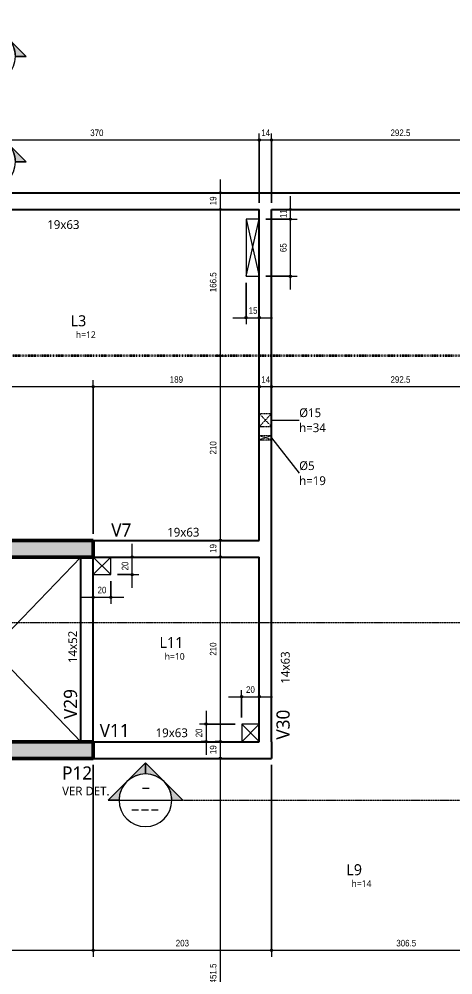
# Model space of a CAD drawing. Header units: centimetres. Extents: x -1968 to 25888, y -1244 to 84208.
# Drawn here: x 427 to 920, y -481 to 607 of the extents above; entities that cross this region are included whole.
import ezdxf

# ---------------------------------------------------------------- set-up
doc = ezdxf.new("R2010")
doc.units = ezdxf.units.CM
for name, pattern in [('Centro de 6 mm', [1.32, 0.6, -0.24, 0.24, -0.24]), ('Dash dot', [1.5875, 0.635, -0.47625, 0, -0.47625]), ('Traço', [0.635, 0.3175, -0.3175])]:
    doc.linetypes.add(name, pattern=pattern)
for name, color, linetype, lineweight in [('A-ANNO-DIMS', 7, 'Continuous', 9), ('A-ANNO-DIMS-50', 7, 'Continuous', 9), ('A-FLOR', 7, 'Continuous', 18), ('A-FLOR-IDEN', 7, 'Continuous', 9), ('A-GENM', 7, 'Continuous', 18), ('A-GENM-HDLN', 7, 'Traço', 18), ('A-GENM-IDEN', 7, 'Continuous', 9), ('G-ANNO-SYMB', 7, 'Continuous', 9), ('S-BEAM', 7, 'Continuous', 18), ('S-BEAM-IDEN', 7, 'Continuous', 9), ('S-COLS', 7, 'Continuous', 18), ('S-COLS-IDEN', 7, 'Continuous', 9), ('S-GRID', 7, 'Continuous', 9)]:
    doc.layers.add(name, color=color, linetype=linetype, lineweight=lineweight)
doc.styles.add('Fira Sans', font='', dxfattribs={"width": 0.9, "height": 7.5})
doc.styles.add('Gadugi', font='gadugi.ttf', dxfattribs={"height": 10})
doc.styles.add('Gadugi_1', font='gadugi.ttf', dxfattribs={"height": 15})
doc.styles.add('Gadugi_2', font='gadugi.ttf', dxfattribs={"height": 7.5})
doc.styles.add('Gadugi_3', font='gadugi.ttf', dxfattribs={"height": 12.5})
doc.styles.add('Gadugi_4', font='gadugi.ttf', dxfattribs={"height": 0.2})
doc.styles.add('RomanD', font='romand__.ttf', dxfattribs={"height": 10})
doc.styles.get('Fira Sans').set_extended_font_data('Fira Sans')
doc.dimstyles.new('PED_R80_1_5mm_ACIMA_As_ESQ__R00', dxfattribs={"dimscale": 30.48, "dimtxt": 10.229846, "dimasz": 0.328084, "dimexe": 0.246063, "dimexo": 0.246063, "dimgap": 0.049213, "dimtad": 1, "dimdec": 1, "dimrnd": 0.5, "dimdsep": 46, "dimtxsty": 'Fira Sans', "dimblk1": 'DOTSMALL', "dimblk2": 'DOTSMALL', "dimsah": 1, "dimcen": 0.09, "dimdle": 0.492126, "dimazin": 0, "dimtfac": 1, "dimtdec": 4, "dimtix": 1, "dimtmove": 0, "dimatfit": 3, "dimfxl": 1, "dimtvp": 1, "dimtolj": 1, "dimtzin": 0, "dimarcsym": 2})
doc.dimstyles.new('PED_R80_1_5mm_ACIMA_As_ESQ__R00_1', dxfattribs={"dimscale": 30.48, "dimtxt": 10.229846, "dimasz": 0.328084, "dimexe": 0.246063, "dimexo": 0.246063, "dimgap": 0.049213, "dimtad": 1, "dimdec": 1, "dimrnd": 0.5, "dimdsep": 46, "dimtxsty": 'Fira Sans', "dimblk1": 'DOTSMALL', "dimblk2": 'DOTSMALL', "dimsah": 1, "dimcen": 0.09, "dimdle": 0.492126, "dimazin": 0, "dimtfac": 1, "dimtdec": 4, "dimtix": 1, "dimtmove": 2, "dimatfit": 3, "dimfxl": 1, "dimtvp": 1, "dimtolj": 1, "dimtzin": 0, "dimarcsym": 2})

# ---------------------------------------------------------------- blocks, each defined once
blk = doc.blocks.new('PED_FURO_CIRCULAR_R04_2020 _INSTÂNCIA_ - FURO CIRC-3758312-PL100 - FORMA DO PAVIMENTO TIPO')
at = {"layer": 'A-GENM-HDLN'}
for p, q in [((7.5, -7), (-7.5, 7)), ((-7.5, -7), (7.5, 7)), ((-7.5, -7), (-7.5, 7)), ((7.5, 7), (7.5, -7))]:
    blk.add_line(p, q, dxfattribs=at)
blk = doc.blocks.new('PED_FURO_CIRCULAR_R04_2020 _INSTÂNCIA_ - FURO CIRC-3747796-PL100 - FORMA DO PAVIMENTO TIPO')
at = {"layer": 'A-GENM-HDLN'}
for p, q in [((2.5, -7), (-2.5, 7)), ((-2.5, -7), (2.5, 7)), ((-2.5, -7), (-2.5, 7)), ((2.5, 7), (2.5, -7))]:
    blk.add_line(p, q, dxfattribs=at)
blk = doc.blocks.new('PED_TAG_PILAR_R03 - PILAR VER DET_-2523782-PL100 - FORMA DO PAVIMENTO TIPO')
at = {"layer": 'S-COLS-IDEN', "insert": (0.115, -0.625), "char_height": 0.2, "width": 1.37089, "attachment_point": 1, "style": 'Gadugi_4'}
blk.add_mtext('VER DET.', dxfattribs=at)
blk = doc.blocks.new('Corte - M_Cabeça do corte - Preenchida-2060824-PL100 - FORMA DO PAVIMENTO TIPO')
at = {"layer": 'G-ANNO-SYMB'}
h = blk.add_hatch(color=256, dxfattribs=at)
edge = h.paths.add_edge_path(flags=0)
edge.add_line((-0.6, 0.849), (-0.6, 0.6))
edge.add_arc((-0.6, 0), 0.6, 90, 135)
edge.add_line((-1.024, 0.424), (-0.6, 0.849))
h = blk.add_hatch(color=256, dxfattribs=at)
edge = h.paths.add_edge_path(flags=0)
edge.add_line((-0.6, 0.849), (-0.176, 0.424))
edge.add_arc((-0.6, 0), 0.6, 45, 90)
edge.add_line((-0.6, 0.6), (-0.6, 0.849))
h = blk.add_hatch(color=256, dxfattribs=at)
edge = h.paths.add_edge_path(flags=0)
edge.add_line((-1.449, 0), (-1.024, 0.424))
edge.add_arc((-0.6, 0), 0.6, 135, 180)
edge.add_line((-1.2, 0), (-1.449, 0))
h = blk.add_hatch(color=256, dxfattribs=at)
edge = h.paths.add_edge_path(flags=0)
edge.add_line((0.249, 0), (0, 0))
edge.add_arc((-0.6, 0), 0.6, 360, 405)
edge.add_line((-0.176, 0.424), (0.249, 0))
for p, q in [((-0.6, 0.849), (-1.449, 0)), ((-0.6, 0.849), (-1.024, 0.424)), ((-0.6, 0.849), (0.249, 0)), ((-0.6, 0.6), (-0.6, 0.849)), ((-0.6, 0.849), (-0.6, 0.6)), ((-0.176, 0.424), (-0.6, 0.849)), ((-1.024, 0.424), (-1.449, 0)), ((0.249, 0), (-0.176, 0.424)), ((-1.449, 0), (-1.2, 0)), ((0, 0), (0.249, 0)), ((-1.2, 0), (-1.449, 0)), ((0, 0), (0.249, 0))]:
    blk.add_line(p, q, dxfattribs=at)
for start, end in [(360, 180), (90, 135), (45, 90), (135, 180), (360, 45), (180, 360)]:
    blk.add_arc((-0.6, 0), 0.6, start, end, dxfattribs=at)
blk = doc.blocks.new('DIMBLOCK45-PL100 - FORMA DO PAVIMENTO TIPO')
at = {"layer": 'A-ANNO-DIMS-50', "true_color": 0x000032}
h = blk.add_hatch(color=178, dxfattribs=at)
edge = h.paths.add_edge_path(flags=0)
edge.add_arc((655.7, 409.3), 1.25, 0, 360)
h = blk.add_hatch(color=178, dxfattribs=at)
edge = h.paths.add_edge_path(flags=0)
edge.add_arc((655.7, 390.3), 1.25, 0, 360)
at = {"layer": 'A-ANNO-DIMS-50', "color": 178, "true_color": 0x000032}
for p, q in [((655.7, 424.3), (655.7, 390.3)), ((649.9, 409.3), (663.2, 409.3)), ((655.7, 409.3), (649.9, 409.3)), ((649.9, 390.3), (663.2, 390.3)), ((655.7, 390.3), (649.9, 390.3))]:
    blk.add_line(p, q, dxfattribs=at)
for centre in [(655.7, 409.3), (655.7, 390.3)]:
    blk.add_circle(centre, 1.25, dxfattribs=at)
at = {"layer": 'A-ANNO-DIMS-50', "color": 0, "insert": (643.8, 395.1), "char_height": 7.5, "width": 11.174, "attachment_point": 1, "rotation": 90, "line_spacing_factor": 1.049215, "style": 'Fira Sans'}
blk.add_mtext('19', dxfattribs=at)
blk = doc.blocks.new('_DotSmall')
at = {"color": 0, "linetype": 'ByBlock', "const_width": 0.5}
blk.add_lwpolyline([(-0.0625, 0, 1), (0.0625, 0, 1)], format="xyb", close=True, dxfattribs=at)
blk = doc.blocks.new('DIMBLOCK46-PL100 - FORMA DO PAVIMENTO TIPO')
at = {"layer": 'A-ANNO-DIMS-50', "true_color": 0x000032}
h = blk.add_hatch(color=178, dxfattribs=at)
edge = h.paths.add_edge_path(flags=0)
edge.add_arc((655.7, 390.3), 1.25, 0, 360)
h = blk.add_hatch(color=178, dxfattribs=at)
edge = h.paths.add_edge_path(flags=0)
edge.add_arc((655.7, 223.8), 1.25, 0, 360)
at = {"layer": 'A-ANNO-DIMS-50', "color": 178, "true_color": 0x000032}
for p, q in [((649.9, 390.3), (663.2, 390.3)), ((655.7, 390.3), (649.9, 390.3)), ((655.7, 390.3), (655.7, 223.8)), ((649.9, 223.8), (663.2, 223.8)), ((655.7, 223.8), (649.9, 223.8))]:
    blk.add_line(p, q, dxfattribs=at)
for centre in [(655.7, 390.3), (655.7, 223.8)]:
    blk.add_circle(centre, 1.25, dxfattribs=at)
at = {"layer": 'A-ANNO-DIMS-50', "color": 0, "insert": (643.8, 296.2), "char_height": 7.5, "width": 25.968, "attachment_point": 1, "rotation": 90, "line_spacing_factor": 1.049215, "style": 'Fira Sans'}
blk.add_mtext('166.5', dxfattribs=at)
blk = doc.blocks.new('DIMBLOCK47-PL100 - FORMA DO PAVIMENTO TIPO')
at = {"layer": 'A-ANNO-DIMS-50', "true_color": 0x000032}
h = blk.add_hatch(color=178, dxfattribs=at)
edge = h.paths.add_edge_path(flags=0)
edge.add_arc((655.7, 223.8), 1.25, 0, 360)
h = blk.add_hatch(color=178, dxfattribs=at)
edge = h.paths.add_edge_path(flags=0)
edge.add_arc((655.7, 13.8), 1.25, 0, 360)
at = {"layer": 'A-ANNO-DIMS-50', "color": 178, "true_color": 0x000032}
for p, q in [((649.9, 223.8), (663.2, 223.8)), ((655.7, 223.8), (649.9, 223.8)), ((655.7, 223.8), (655.7, 13.8)), ((649.9, 13.8), (663.2, 13.8)), ((655.7, 13.8), (649.9, 13.8))]:
    blk.add_line(p, q, dxfattribs=at)
for centre in [(655.7, 223.8), (655.7, 13.8)]:
    blk.add_circle(centre, 1.25, dxfattribs=at)
at = {"layer": 'A-ANNO-DIMS-50', "color": 0, "insert": (643.8, 111.6), "char_height": 7.5, "width": 17.155, "attachment_point": 1, "rotation": 90, "line_spacing_factor": 1.049215, "style": 'Fira Sans'}
blk.add_mtext('210', dxfattribs=at)
blk = doc.blocks.new('DIMBLOCK48-PL100 - FORMA DO PAVIMENTO TIPO')
at = {"layer": 'A-ANNO-DIMS-50', "true_color": 0x000032}
h = blk.add_hatch(color=178, dxfattribs=at)
edge = h.paths.add_edge_path(flags=0)
edge.add_arc((655.7, 13.8), 1.25, 0, 360)
h = blk.add_hatch(color=178, dxfattribs=at)
edge = h.paths.add_edge_path(flags=0)
edge.add_arc((655.7, -5.2), 1.25, 0, 360)
at = {"layer": 'A-ANNO-DIMS-50', "color": 178, "true_color": 0x000032}
for p, q in [((649.9, 13.8), (663.2, 13.8)), ((655.7, 13.8), (649.9, 13.8)), ((655.7, 13.8), (655.7, -5.2)), ((649.9, -5.2), (663.2, -5.2)), ((655.7, -5.2), (649.9, -5.2))]:
    blk.add_line(p, q, dxfattribs=at)
for centre in [(655.7, 13.8), (655.7, -5.2)]:
    blk.add_circle(centre, 1.25, dxfattribs=at)
at = {"layer": 'A-ANNO-DIMS-50', "color": 0, "insert": (643.8, -0.4), "char_height": 7.5, "width": 11.174, "attachment_point": 1, "rotation": 90, "line_spacing_factor": 1.049215, "style": 'Fira Sans'}
blk.add_mtext('19', dxfattribs=at)
blk = doc.blocks.new('DIMBLOCK49-PL100 - FORMA DO PAVIMENTO TIPO')
at = {"layer": 'A-ANNO-DIMS-50', "true_color": 0x000032}
h = blk.add_hatch(color=178, dxfattribs=at)
edge = h.paths.add_edge_path(flags=0)
edge.add_arc((655.7, -5.2), 1.25, 0, 360)
h = blk.add_hatch(color=178, dxfattribs=at)
edge = h.paths.add_edge_path(flags=0)
edge.add_arc((655.7, -215.2), 1.25, 0, 360)
at = {"layer": 'A-ANNO-DIMS-50', "color": 178, "true_color": 0x000032}
for p, q in [((649.9, -5.2), (663.2, -5.2)), ((655.7, -5.2), (649.9, -5.2)), ((655.7, -5.2), (655.7, -215.2)), ((649.9, -215.2), (663.2, -215.2)), ((655.7, -215.2), (649.9, -215.2))]:
    blk.add_line(p, q, dxfattribs=at)
for centre in [(655.7, -5.2), (655.7, -215.2)]:
    blk.add_circle(centre, 1.25, dxfattribs=at)
at = {"layer": 'A-ANNO-DIMS-50', "color": 0, "insert": (643.8, -117.4), "char_height": 7.5, "width": 17.155, "attachment_point": 1, "rotation": 90, "line_spacing_factor": 1.049215, "style": 'Fira Sans'}
blk.add_mtext('210', dxfattribs=at)
blk = doc.blocks.new('DIMBLOCK50-PL100 - FORMA DO PAVIMENTO TIPO')
at = {"layer": 'A-ANNO-DIMS-50', "true_color": 0x000032}
h = blk.add_hatch(color=178, dxfattribs=at)
edge = h.paths.add_edge_path(flags=0)
edge.add_arc((655.7, -215.2), 1.25, 0, 360)
h = blk.add_hatch(color=178, dxfattribs=at)
edge = h.paths.add_edge_path(flags=0)
edge.add_arc((655.7, -234.2), 1.25, 0, 360)
at = {"layer": 'A-ANNO-DIMS-50', "color": 178, "true_color": 0x000032}
for p, q in [((649.9, -215.2), (663.2, -215.2)), ((655.7, -215.2), (649.9, -215.2)), ((655.7, -215.2), (655.7, -234.2)), ((649.9, -234.2), (663.2, -234.2)), ((655.7, -234.2), (649.9, -234.2))]:
    blk.add_line(p, q, dxfattribs=at)
for centre in [(655.7, -215.2), (655.7, -234.2)]:
    blk.add_circle(centre, 1.25, dxfattribs=at)
at = {"layer": 'A-ANNO-DIMS-50', "color": 0, "insert": (643.8, -229.4), "char_height": 7.5, "width": 11.174, "attachment_point": 1, "rotation": 90, "line_spacing_factor": 1.049215, "style": 'Fira Sans'}
blk.add_mtext('19', dxfattribs=at)
blk = doc.blocks.new('DIMBLOCK51-PL100 - FORMA DO PAVIMENTO TIPO')
at = {"layer": 'A-ANNO-DIMS-50', "true_color": 0x000032}
h = blk.add_hatch(color=178, dxfattribs=at)
edge = h.paths.add_edge_path(flags=0)
edge.add_arc((655.7, -234.2), 1.25, 0, 360)
h = blk.add_hatch(color=178, dxfattribs=at)
edge = h.paths.add_edge_path(flags=0)
edge.add_arc((655.7, -685.7), 1.25, 0, 360)
at = {"layer": 'A-ANNO-DIMS-50', "color": 178, "true_color": 0x000032}
for p, q in [((649.9, -234.2), (663.2, -234.2)), ((655.7, -234.2), (649.9, -234.2)), ((655.7, -234.2), (655.7, -685.7)), ((649.9, -685.7), (663.2, -685.7)), ((655.7, -685.7), (649.9, -685.7))]:
    blk.add_line(p, q, dxfattribs=at)
for centre in [(655.7, -234.2), (655.7, -685.7)]:
    blk.add_circle(centre, 1.25, dxfattribs=at)
at = {"layer": 'A-ANNO-DIMS-50', "color": 0, "insert": (643.8, -490.3), "char_height": 7.5, "width": 25.653, "attachment_point": 1, "rotation": 90, "line_spacing_factor": 1.049215, "style": 'Fira Sans'}
blk.add_mtext('451.5', dxfattribs=at)
blk = doc.blocks.new('DIMBLOCK85-PL100 - FORMA DO PAVIMENTO TIPO')
at = {"layer": 'A-ANNO-DIMS-50', "true_color": 0x000032}
h = blk.add_hatch(color=178, dxfattribs=at)
edge = h.paths.add_edge_path(flags=0)
edge.add_arc((330, 469.4), 1.25, 0, 360)
h = blk.add_hatch(color=178, dxfattribs=at)
edge = h.paths.add_edge_path(flags=0)
edge.add_arc((700, 469.4), 1.25, 0, 360)
at = {"layer": 'A-ANNO-DIMS-50', "color": 178, "true_color": 0x000032}
for p, q in [((315, 469.4), (700, 469.4)), ((330, 463.7), (330, 476.9)), ((330, 469.4), (330, 463.7)), ((700, 397.8), (700, 476.9)), ((700, 469.4), (700, 397.8))]:
    blk.add_line(p, q, dxfattribs=at)
for centre in [(330, 469.4), (700, 469.4)]:
    blk.add_circle(centre, 1.25, dxfattribs=at)
at = {"layer": 'A-ANNO-DIMS-50', "color": 0, "insert": (507.7, 481.3), "char_height": 7.5, "width": 17.469, "attachment_point": 1, "line_spacing_factor": 1.049215, "style": 'Fira Sans'}
blk.add_mtext('370', dxfattribs=at)
blk = doc.blocks.new('DIMBLOCK86-PL100 - FORMA DO PAVIMENTO TIPO')
at = {"layer": 'A-ANNO-DIMS-50', "true_color": 0x000032}
h = blk.add_hatch(color=178, dxfattribs=at)
edge = h.paths.add_edge_path(flags=0)
edge.add_arc((700, 469.4), 1.25, 0, 360)
h = blk.add_hatch(color=178, dxfattribs=at)
edge = h.paths.add_edge_path(flags=0)
edge.add_arc((714, 469.4), 1.25, 0, 360)
at = {"layer": 'A-ANNO-DIMS-50', "color": 178, "true_color": 0x000032}
for p, q in [((700, 397.8), (700, 476.9)), ((700, 469.4), (714, 469.4)), ((700, 469.4), (700, 397.8)), ((714, 397.8), (714, 476.9)), ((714, 469.4), (714, 397.8))]:
    blk.add_line(p, q, dxfattribs=at)
for centre in [(700, 469.4), (714, 469.4)]:
    blk.add_circle(centre, 1.25, dxfattribs=at)
at = {"layer": 'A-ANNO-DIMS-50', "color": 0, "insert": (702.3, 481.3), "char_height": 7.5, "width": 11.174, "attachment_point": 1, "line_spacing_factor": 1.049215, "style": 'Fira Sans'}
blk.add_mtext('14', dxfattribs=at)
blk = doc.blocks.new('DIMBLOCK87-PL100 - FORMA DO PAVIMENTO TIPO')
at = {"layer": 'A-ANNO-DIMS-50', "true_color": 0x000032}
h = blk.add_hatch(color=178, dxfattribs=at)
edge = h.paths.add_edge_path(flags=0)
edge.add_arc((714, 469.4), 1.25, 0, 360)
h = blk.add_hatch(color=178, dxfattribs=at)
edge = h.paths.add_edge_path(flags=0)
edge.add_arc((1006.5, 469.4), 1.25, 0, 360)
at = {"layer": 'A-ANNO-DIMS-50', "color": 178, "true_color": 0x000032}
for p, q in [((714, 397.8), (714, 476.9)), ((714, 469.4), (1006.5, 469.4)), ((714, 469.4), (714, 397.8)), ((1006.5, 463.7), (1006.5, 476.9)), ((1006.5, 469.4), (1006.5, 463.7))]:
    blk.add_line(p, q, dxfattribs=at)
for centre in [(714, 469.4), (1006.5, 469.4)]:
    blk.add_circle(centre, 1.25, dxfattribs=at)
at = {"layer": 'A-ANNO-DIMS-50', "color": 0, "insert": (849.4, 481.3), "char_height": 7.5, "width": 26.125, "attachment_point": 1, "line_spacing_factor": 1.049215, "style": 'Fira Sans'}
blk.add_mtext('292.5', dxfattribs=at)
blk = doc.blocks.new('DIMBLOCK109-PL100 - FORMA DO PAVIMENTO TIPO')
at = {"layer": 'A-ANNO-DIMS-50', "true_color": 0x000032}
h = blk.add_hatch(color=178, dxfattribs=at)
edge = h.paths.add_edge_path(flags=0)
edge.add_arc((295, 188.7), 1.25, 0, 360)
h = blk.add_hatch(color=178, dxfattribs=at)
edge = h.paths.add_edge_path(flags=0)
edge.add_arc((511, 188.7), 1.25, 0, 360)
at = {"layer": 'A-ANNO-DIMS-50', "color": 178, "true_color": 0x000032}
for p, q in [((295, 183), (295, 196.2)), ((511, 21.3), (511, 196.2)), ((295, 188.7), (511, 188.7)), ((295, 188.7), (295, 183)), ((511, 188.7), (511, 21.3))]:
    blk.add_line(p, q, dxfattribs=at)
for centre in [(295, 188.7), (511, 188.7)]:
    blk.add_circle(centre, 1.25, dxfattribs=at)
at = {"layer": 'A-ANNO-DIMS-50', "color": 0, "insert": (396, 200.6), "char_height": 7.5, "width": 16.84, "attachment_point": 1, "line_spacing_factor": 1.049215, "style": 'Fira Sans'}
blk.add_mtext('216', dxfattribs=at)
blk = doc.blocks.new('DIMBLOCK110-PL100 - FORMA DO PAVIMENTO TIPO')
at = {"layer": 'A-ANNO-DIMS-50', "true_color": 0x000032}
h = blk.add_hatch(color=178, dxfattribs=at)
edge = h.paths.add_edge_path(flags=0)
edge.add_arc((511, 188.7), 1.25, 0, 360)
h = blk.add_hatch(color=178, dxfattribs=at)
edge = h.paths.add_edge_path(flags=0)
edge.add_arc((700, 188.7), 1.25, 0, 360)
at = {"layer": 'A-ANNO-DIMS-50', "color": 178, "true_color": 0x000032}
for p, q in [((511, 21.3), (511, 196.2)), ((700, 183), (700, 196.2)), ((511, 188.7), (700, 188.7)), ((511, 188.7), (511, 21.3)), ((700, 188.7), (700, 183))]:
    blk.add_line(p, q, dxfattribs=at)
for centre in [(511, 188.7), (700, 188.7)]:
    blk.add_circle(centre, 1.25, dxfattribs=at)
at = {"layer": 'A-ANNO-DIMS-50', "color": 0, "insert": (598.2, 200.6), "char_height": 7.5, "width": 17.469, "attachment_point": 1, "line_spacing_factor": 1.049215, "style": 'Fira Sans'}
blk.add_mtext('189', dxfattribs=at)
blk = doc.blocks.new('DIMBLOCK111-PL100 - FORMA DO PAVIMENTO TIPO')
at = {"layer": 'A-ANNO-DIMS-50', "true_color": 0x000032}
h = blk.add_hatch(color=178, dxfattribs=at)
edge = h.paths.add_edge_path(flags=0)
edge.add_arc((700, 188.7), 1.25, 0, 360)
h = blk.add_hatch(color=178, dxfattribs=at)
edge = h.paths.add_edge_path(flags=0)
edge.add_arc((714, 188.7), 1.25, 0, 360)
at = {"layer": 'A-ANNO-DIMS-50', "color": 178, "true_color": 0x000032}
for p, q in [((700, 183), (700, 196.2)), ((714, 183), (714, 196.2)), ((700, 188.7), (714, 188.7)), ((700, 188.7), (700, 183)), ((714, 188.7), (714, 183))]:
    blk.add_line(p, q, dxfattribs=at)
for centre in [(700, 188.7), (714, 188.7)]:
    blk.add_circle(centre, 1.25, dxfattribs=at)
at = {"layer": 'A-ANNO-DIMS-50', "color": 0, "insert": (702.3, 200.6), "char_height": 7.5, "width": 11.174, "attachment_point": 1, "line_spacing_factor": 1.049215, "style": 'Fira Sans'}
blk.add_mtext('14', dxfattribs=at)
blk = doc.blocks.new('DIMBLOCK112-PL100 - FORMA DO PAVIMENTO TIPO')
at = {"layer": 'A-ANNO-DIMS-50', "true_color": 0x000032}
h = blk.add_hatch(color=178, dxfattribs=at)
edge = h.paths.add_edge_path(flags=0)
edge.add_arc((714, 188.7), 1.25, 0, 360)
h = blk.add_hatch(color=178, dxfattribs=at)
edge = h.paths.add_edge_path(flags=0)
edge.add_arc((1006.5, 188.7), 1.25, 0, 360)
at = {"layer": 'A-ANNO-DIMS-50', "color": 178, "true_color": 0x000032}
for p, q in [((714, 183), (714, 196.2)), ((1006.5, 183), (1006.5, 196.2)), ((714, 188.7), (1006.5, 188.7)), ((714, 188.7), (714, 183)), ((1006.5, 188.7), (1006.5, 183))]:
    blk.add_line(p, q, dxfattribs=at)
for centre in [(714, 188.7), (1006.5, 188.7)]:
    blk.add_circle(centre, 1.25, dxfattribs=at)
at = {"layer": 'A-ANNO-DIMS-50', "color": 0, "insert": (849.4, 200.6), "char_height": 7.5, "width": 26.125, "attachment_point": 1, "line_spacing_factor": 1.049215, "style": 'Fira Sans'}
blk.add_mtext('292.5', dxfattribs=at)
blk = doc.blocks.new('DIMBLOCK132-PL100 - FORMA DO PAVIMENTO TIPO')
at = {"layer": 'A-ANNO-DIMS-50', "true_color": 0x000032}
h = blk.add_hatch(color=178, dxfattribs=at)
edge = h.paths.add_edge_path(flags=0)
edge.add_arc((276, -452.6), 1.25, 0, 360)
h = blk.add_hatch(color=178, dxfattribs=at)
edge = h.paths.add_edge_path(flags=0)
edge.add_arc((511, -452.6), 1.25, 0, 360)
at = {"layer": 'A-ANNO-DIMS-50', "color": 178, "true_color": 0x000032}
for p, q in [((276, -241.7), (276, -460.1)), ((276, -452.6), (276, -241.7)), ((511, -241.7), (511, -460.1)), ((511, -452.6), (511, -241.7)), ((276, -452.6), (511, -452.6))]:
    blk.add_line(p, q, dxfattribs=at)
for centre in [(276, -452.6), (511, -452.6)]:
    blk.add_circle(centre, 1.25, dxfattribs=at)
at = {"layer": 'A-ANNO-DIMS-50', "color": 0, "insert": (386.3, -440.7), "char_height": 7.5, "width": 17.312, "attachment_point": 1, "line_spacing_factor": 1.049215, "style": 'Fira Sans'}
blk.add_mtext('235', dxfattribs=at)
blk = doc.blocks.new('DIMBLOCK133-PL100 - FORMA DO PAVIMENTO TIPO')
at = {"layer": 'A-ANNO-DIMS-50', "true_color": 0x000032}
h = blk.add_hatch(color=178, dxfattribs=at)
edge = h.paths.add_edge_path(flags=0)
edge.add_arc((511, -452.6), 1.25, 0, 360)
h = blk.add_hatch(color=178, dxfattribs=at)
edge = h.paths.add_edge_path(flags=0)
edge.add_arc((714, -452.6), 1.25, 0, 360)
at = {"layer": 'A-ANNO-DIMS-50', "color": 178, "true_color": 0x000032}
for p, q in [((511, -241.7), (511, -460.1)), ((511, -452.6), (511, -241.7)), ((714, -241.7), (714, -460.1)), ((714, -452.6), (714, -241.7)), ((511, -452.6), (714, -452.6))]:
    blk.add_line(p, q, dxfattribs=at)
for centre in [(511, -452.6), (714, -452.6)]:
    blk.add_circle(centre, 1.25, dxfattribs=at)
at = {"layer": 'A-ANNO-DIMS-50', "color": 0, "insert": (605, -440.7), "char_height": 7.5, "width": 17.942, "attachment_point": 1, "line_spacing_factor": 1.049215, "style": 'Fira Sans'}
blk.add_mtext('203', dxfattribs=at)
blk = doc.blocks.new('DIMBLOCK134-PL100 - FORMA DO PAVIMENTO TIPO')
at = {"layer": 'A-ANNO-DIMS-50', "true_color": 0x000032}
h = blk.add_hatch(color=178, dxfattribs=at)
edge = h.paths.add_edge_path(flags=0)
edge.add_arc((714, -452.6), 1.25, 0, 360)
h = blk.add_hatch(color=178, dxfattribs=at)
edge = h.paths.add_edge_path(flags=0)
edge.add_arc((1020.5, -452.6), 1.25, 0, 360)
at = {"layer": 'A-ANNO-DIMS-50', "color": 178, "true_color": 0x000032}
for p, q in [((714, -241.7), (714, -460.1)), ((714, -452.6), (714, -241.7)), ((1020.5, -458.3), (1020.5, -445.1)), ((714, -452.6), (1020.5, -452.6)), ((1020.5, -452.6), (1020.5, -458.3))]:
    blk.add_line(p, q, dxfattribs=at)
for centre in [(714, -452.6), (1020.5, -452.6)]:
    blk.add_circle(centre, 1.25, dxfattribs=at)
at = {"layer": 'A-ANNO-DIMS-50', "color": 0, "insert": (856, -440.7), "char_height": 7.5, "width": 27.07, "attachment_point": 1, "line_spacing_factor": 1.049215, "style": 'Fira Sans'}
blk.add_mtext('306.5', dxfattribs=at)
blk = doc.blocks.new('DIMBLOCK233-PL100 - FORMA DO PAVIMENTO TIPO')
at = {"layer": 'A-ANNO-DIMS-50', "true_color": 0x000032}
h = blk.add_hatch(color=178, dxfattribs=at)
edge = h.paths.add_edge_path(flags=0)
edge.add_arc((680, -164.1), 1.25, 0, 360)
h = blk.add_hatch(color=178, dxfattribs=at)
edge = h.paths.add_edge_path(flags=0)
edge.add_arc((700, -164.1), 1.25, 0, 360)
at = {"layer": 'A-ANNO-DIMS-50', "color": 178, "true_color": 0x000032}
for p, q in [((680, -187.7), (680, -156.6)), ((700, -169.8), (700, -156.6)), ((665, -164.1), (715, -164.1)), ((680, -164.1), (680, -187.7)), ((700, -164.1), (700, -169.8))]:
    blk.add_line(p, q, dxfattribs=at)
for centre in [(680, -164.1), (700, -164.1)]:
    blk.add_circle(centre, 1.25, dxfattribs=at)
at = {"layer": 'A-ANNO-DIMS-50', "color": 0, "insert": (685, -152.2), "char_height": 7.5, "width": 12.118, "attachment_point": 1, "line_spacing_factor": 1.049215, "style": 'Fira Sans'}
blk.add_mtext('20', dxfattribs=at)
blk = doc.blocks.new('DIMBLOCK234-PL100 - FORMA DO PAVIMENTO TIPO')
at = {"layer": 'A-ANNO-DIMS-50', "true_color": 0x000032}
h = blk.add_hatch(color=178, dxfattribs=at)
edge = h.paths.add_edge_path(flags=0)
edge.add_arc((639.5, -195.2), 1.25, 0, 360)
h = blk.add_hatch(color=178, dxfattribs=at)
edge = h.paths.add_edge_path(flags=0)
edge.add_arc((639.5, -215.2), 1.25, 0, 360)
at = {"layer": 'A-ANNO-DIMS-50', "color": 178, "true_color": 0x000032}
for p, q in [((639.5, -180.2), (639.5, -230.2)), ((672.5, -195.2), (632, -195.2)), ((639.5, -195.2), (672.5, -195.2)), ((633.8, -215.2), (647, -215.2)), ((639.5, -215.2), (633.8, -215.2))]:
    blk.add_line(p, q, dxfattribs=at)
for centre in [(639.5, -195.2), (639.5, -215.2)]:
    blk.add_circle(centre, 1.25, dxfattribs=at)
at = {"layer": 'A-ANNO-DIMS-50', "color": 0, "insert": (627.6, -210.3), "char_height": 7.5, "width": 12.118, "attachment_point": 1, "rotation": 90, "line_spacing_factor": 1.049215, "style": 'Fira Sans'}
blk.add_mtext('20', dxfattribs=at)
blk = doc.blocks.new('DIMBLOCK235-PL100 - FORMA DO PAVIMENTO TIPO')
at = {"layer": 'A-ANNO-DIMS-50', "true_color": 0x000032}
h = blk.add_hatch(color=178, dxfattribs=at)
edge = h.paths.add_edge_path(flags=0)
edge.add_arc((555.4, -5.2), 1.25, 0, 360)
h = blk.add_hatch(color=178, dxfattribs=at)
edge = h.paths.add_edge_path(flags=0)
edge.add_arc((555.4, -25.2), 1.25, 0, 360)
at = {"layer": 'A-ANNO-DIMS-50', "color": 178, "true_color": 0x000032}
for p, q in [((555.4, -40.2), (555.4, 9.8)), ((561.2, -5.2), (547.9, -5.2)), ((555.4, -5.2), (561.2, -5.2)), ((538.6, -25.2), (562.9, -25.2)), ((555.4, -25.2), (538.6, -25.2))]:
    blk.add_line(p, q, dxfattribs=at)
for centre in [(555.4, -5.2), (555.4, -25.2)]:
    blk.add_circle(centre, 1.25, dxfattribs=at)
at = {"layer": 'A-ANNO-DIMS-50', "color": 0, "insert": (543.5, -20.3), "char_height": 7.5, "width": 12.118, "attachment_point": 1, "rotation": 90, "line_spacing_factor": 1.049215, "style": 'Fira Sans'}
blk.add_mtext('20', dxfattribs=at)
blk = doc.blocks.new('DIMBLOCK236-PL100 - FORMA DO PAVIMENTO TIPO')
at = {"layer": 'A-ANNO-DIMS-50', "true_color": 0x000032}
h = blk.add_hatch(color=178, dxfattribs=at)
edge = h.paths.add_edge_path(flags=0)
edge.add_arc((511, -50.9), 1.25, 0, 360)
h = blk.add_hatch(color=178, dxfattribs=at)
edge = h.paths.add_edge_path(flags=0)
edge.add_arc((531.1, -50.9), 1.25, 0, 360)
at = {"layer": 'A-ANNO-DIMS-50', "color": 178, "true_color": 0x000032}
for p, q in [((511, -56.6), (511, -43.4)), ((531.1, -32.7), (531.1, -58.4)), ((531.1, -50.9), (531.1, -32.7)), ((496, -50.9), (546.1, -50.9)), ((511, -50.9), (511, -56.6))]:
    blk.add_line(p, q, dxfattribs=at)
for centre in [(511, -50.9), (531.1, -50.9)]:
    blk.add_circle(centre, 1.25, dxfattribs=at)
at = {"layer": 'A-ANNO-DIMS-50', "color": 0, "insert": (516, -39), "char_height": 7.5, "width": 12.118, "attachment_point": 1, "line_spacing_factor": 1.049215, "style": 'Fira Sans'}
blk.add_mtext('20', dxfattribs=at)
blk = doc.blocks.new('DIMBLOCK237-PL100 - FORMA DO PAVIMENTO TIPO')
at = {"layer": 'A-ANNO-DIMS-50', "true_color": 0x000032}
h = blk.add_hatch(color=178, dxfattribs=at)
edge = h.paths.add_edge_path(flags=0)
edge.add_arc((735.5, 379.3), 1.25, 0, 360)
h = blk.add_hatch(color=178, dxfattribs=at)
edge = h.paths.add_edge_path(flags=0)
edge.add_arc((735.5, 314.3), 1.25, 0, 360)
at = {"layer": 'A-ANNO-DIMS-50', "color": 178, "true_color": 0x000032}
for p, q in [((707.4, 379.3), (743, 379.3)), ((735.5, 379.3), (707.4, 379.3)), ((735.5, 299.3), (735.5, 379.3)), ((707.4, 314.3), (743, 314.3)), ((735.5, 314.3), (707.4, 314.3))]:
    blk.add_line(p, q, dxfattribs=at)
for centre in [(735.5, 379.3), (735.5, 314.3)]:
    blk.add_circle(centre, 1.25, dxfattribs=at)
at = {"layer": 'A-ANNO-DIMS-50', "color": 0, "insert": (723.6, 341.8), "char_height": 7.5, "width": 11.961, "attachment_point": 1, "rotation": 90, "line_spacing_factor": 1.049215, "style": 'Fira Sans'}
blk.add_mtext('65', dxfattribs=at)
blk = doc.blocks.new('DIMBLOCK238-PL100 - FORMA DO PAVIMENTO TIPO')
at = {"layer": 'A-ANNO-DIMS-50', "true_color": 0x000032}
h = blk.add_hatch(color=178, dxfattribs=at)
edge = h.paths.add_edge_path(flags=0)
edge.add_arc((735.5, 390.3), 1.25, 0, 360)
h = blk.add_hatch(color=178, dxfattribs=at)
edge = h.paths.add_edge_path(flags=0)
edge.add_arc((735.5, 379.3), 1.25, 0, 360)
at = {"layer": 'A-ANNO-DIMS-50', "color": 178, "true_color": 0x000032}
for p, q in [((735.5, 379.3), (735.5, 405.3)), ((741.2, 390.3), (728, 390.3)), ((735.5, 390.3), (741.2, 390.3)), ((707.4, 379.3), (743, 379.3)), ((735.5, 379.3), (707.4, 379.3))]:
    blk.add_line(p, q, dxfattribs=at)
for centre in [(735.5, 390.3), (735.5, 379.3)]:
    blk.add_circle(centre, 1.25, dxfattribs=at)
at = {"layer": 'A-ANNO-DIMS-50', "color": 0, "insert": (723.6, 380.6), "char_height": 7.5, "width": 10.072, "attachment_point": 1, "rotation": 90, "line_spacing_factor": 1.049215, "style": 'Fira Sans'}
blk.add_mtext('11', dxfattribs=at)
blk = doc.blocks.new('DIMBLOCK239-PL100 - FORMA DO PAVIMENTO TIPO')
at = {"layer": 'A-ANNO-DIMS-50', "true_color": 0x000032}
h = blk.add_hatch(color=178, dxfattribs=at)
edge = h.paths.add_edge_path(flags=0)
edge.add_arc((685, 267.2), 1.25, 0, 360)
h = blk.add_hatch(color=178, dxfattribs=at)
edge = h.paths.add_edge_path(flags=0)
edge.add_arc((700, 267.2), 1.25, 0, 360)
at = {"layer": 'A-ANNO-DIMS-50', "color": 178, "true_color": 0x000032}
for p, q in [((685, 306.8), (685, 259.7)), ((685, 267.2), (685, 306.8)), ((700, 261.5), (700, 274.7)), ((670, 267.2), (715, 267.2)), ((700, 267.2), (700, 261.5))]:
    blk.add_line(p, q, dxfattribs=at)
for centre in [(685, 267.2), (700, 267.2)]:
    blk.add_circle(centre, 1.25, dxfattribs=at)
at = {"layer": 'A-ANNO-DIMS-50', "color": 0, "insert": (688, 279.1), "char_height": 7.5, "width": 10.859, "attachment_point": 1, "line_spacing_factor": 1.049215, "style": 'Fira Sans'}
blk.add_mtext('15', dxfattribs=at)

msp = doc.modelspace()

# ---------------------------------------------------------------- hatches: boundary and pattern name
at = {"layer": 'S-COLS', "true_color": 0x808080}
msp.add_hatch(color=8, dxfattribs=at).paths.add_polyline_path([(511, -234.25), (511, -215.25), (295, -215.25), (295, -5.25), (511, -5.25), (511, 13.75), (276, 13.75), (276, -234.25), (322.01, -234.25)], flags=0)

# ---------------------------------------------------------------- linework, layer by layer
at = {"lineweight": 18}
for p, q in [((685.01, 314.27), (699.88, 379.23)), ((685.01, 379.23), (699.88, 314.27)), ((497, -5.25), (295, -215.25)), ((295, -5.25), (497, -215.25)), ((511.05, -25.2), (531, -5.25)), ((511.1, -5.25), (531.05, -25.2)), ((680.04, -195.18), (700, -215.21)), ((680.04, -215.25), (700, -195.22))]:
    msp.add_line(p, q, dxfattribs=at)
at = {"linetype": 'Traço', "lineweight": 18}
for p, q in [((511.05, -5.2), (511.1, -5.25)), ((531, -5.25), (531.05, -5.2)), ((700, -195.22), (700.04, -195.18)), ((700, -215.21), (700.04, -215.25))]:
    msp.add_line(p, q, dxfattribs=at)
at = {"layer": 'A-FLOR'}
for p, q in [((699.89, 379.25), (685, 379.25)), ((685, 379.25), (685, 314.25)), ((699.89, 314.25), (699.89, 379.25)), ((685, 314.25), (699.89, 314.25)), ((511.05, -5.25), (511.05, -25.2)), ((531.05, -25.2), (531.05, -5.25)), ((511.05, -25.2), (531.05, -25.2)), ((700, -195.18), (680.04, -195.18)), ((680.04, -195.18), (680.04, -215.25))]:
    msp.add_line(p, q, dxfattribs=at)
at = {"layer": 'A-GENM-IDEN'}
for p, q in [((714, 150.67), (745.42, 150.67)), ((714, 130.49), (745.42, 90.4))]:
    msp.add_line(p, q, dxfattribs=at)
at = {"layer": 'G-ANNO-SYMB', "linetype": 'Centro de 6 mm'}
for p, q in [((-1744.04, -79.8), (1729.21, -79.8)), ((600.53, -281.93), (1017.08, -281.93))]:
    msp.add_line(p, q, dxfattribs=at)
at = {"layer": 'G-ANNO-SYMB'}
msp.add_line((540.53, -281.93), (600.53, -281.93), dxfattribs=at)
at = {"layer": 'S-BEAM', "lineweight": 25}
for p, q in [((330, 409.25), (1120.5, 409.25)), ((330, 390.25), (700, 390.25)), ((700, 13.75), (700, 390.25)), ((714, 390.25), (1120.5, 390.25)), ((714, -215.25), (714, 390.25)), ((511, 13.75), (700, 13.75)), ((497, -215.25), (497, -5.25)), ((511, -5.25), (700, -5.25)), ((511, -215.25), (511, -5.25)), ((700, -215.25), (700, -5.25)), ((511, -215.25), (700, -215.25)), ((714, -215.25), (714, -234.25)), ((511, -234.25), (714, -234.25))]:
    msp.add_line(p, q, dxfattribs=at)
at = {"layer": 'S-COLS', "lineweight": 50}
for p, q in [((295, 13.75), (511, 13.75)), ((511, 13.75), (511, -5.25)), ((511, -5.25), (295, -5.25)), ((295, -215.25), (511, -215.25)), ((511, -215.25), (511, -234.25)), ((511, -234.25), (276, -234.25))]:
    msp.add_line(p, q, dxfattribs=at)
at = {"layer": 'S-GRID', "color": 114, "linetype": 'Dash dot', "lineweight": 35, "true_color": 0x00b050}
msp.add_line((1777.37, 223.75), (-1902.74, 223.75), dxfattribs=at)

# ---------------------------------------------------------------- block references
at = {"layer": 'A-GENM', "linetype": 'Traço'}
for name, p, rotation in [('PED_FURO_CIRCULAR_R04_2020 _INSTÂNCIA_ - FURO CIRC-3758312-PL100 - FORMA DO PAVIMENTO TIPO', (707, 150.67), 89.9999999999999), ('PED_FURO_CIRCULAR_R04_2020 _INSTÂNCIA_ - FURO CIRC-3747796-PL100 - FORMA DO PAVIMENTO TIPO', (707, 130.49), 89.99999999999997)]:
    msp.add_blockref(name, p, dxfattribs=dict(at, rotation=rotation))
at = {"layer": 'G-ANNO-SYMB', "extrusion": (0, 0, -1), "xscale": 49.99999999999998, "yscale": 49.99999999999998, "zscale": 49.99999999999998}
for p in [(-362.27, 564.47), (-362.27, 444.47)]:
    msp.add_blockref('Corte - M_Cabeça do corte - Preenchida-2060824-PL100 - FORMA DO PAVIMENTO TIPO', p, dxfattribs=at)
at = {"layer": 'G-ANNO-SYMB', "xscale": 49.99999999999998, "yscale": 49.99999999999998, "zscale": 49.99999999999998}
msp.add_blockref('Corte - M_Cabeça do corte - Preenchida-2060824-PL100 - FORMA DO PAVIMENTO TIPO', (600.53, -281.93), dxfattribs=at)
at = {"layer": 'S-COLS-IDEN', "xscale": 49.99999999999998, "yscale": 49.99999999999998, "zscale": 49.99999999999998}
msp.add_blockref('PED_TAG_PILAR_R03 - PILAR VER DET_-2523782-PL100 - FORMA DO PAVIMENTO TIPO', (469.91, -235.11), dxfattribs=at)

# ---------------------------------------------------------------- texts
at = {"layer": 'A-FLOR-IDEN', "attachment_point": 1}
for s, insert, char_height, width, style in [('L3', (485.36, 269.93), 12.5, 21.6456, 'Gadugi_3'), ('h=12', (491.26, 251.64), 7.5, 29.6624, 'Gadugi_2'), ('L11', (586.48, -96.16), 12.5, 33.27, 'Gadugi_3'), ('h=10', (592.37, -114.45), 7.5, 29.6624, 'Gadugi_2'), ('L9', (799.09, -354.62), 12.5, 21.6456, 'Gadugi_3'), ('h=14', (804.99, -372.9), 7.5, 29.6624, 'Gadugi_2')]:
    msp.add_mtext(s, dxfattribs=dict(at, insert=insert, char_height=char_height, width=width, style=style))
at = {"layer": 'A-GENM-IDEN', "char_height": 10, "attachment_point": 1, "style": 'Gadugi'}
for s, insert, width in [('Ø15', (745.42, 164.07), 31.2658), ('h=34', (745.42, 147), 39.6835), ('Ø5', (745.42, 103.81), 22.0464), ('h=19', (745.42, 86.73), 39.6835)]:
    msp.add_mtext(s, dxfattribs=dict(at, insert=insert, width=width))
at = {"layer": 'G-ANNO-SYMB', "char_height": 10, "attachment_point": 1, "style": 'RomanD'}
for s, insert, width in [('-', (565.47, -262.31), 14.8312), ('---', (553.25, -287.25), 44.4937)]:
    msp.add_mtext(s, dxfattribs=dict(at, insert=insert, width=width))
at = {"layer": 'S-BEAM-IDEN', "attachment_point": 1}
for s, insert, char_height, width, style in [('19x63', (458.77, 378.1), 10, 44.8945, 'Gadugi'), ('V7', (531.56, 33.1), 15, 30.0633, 'Gadugi_1'), ('19x63', (595.27, 28.07), 10, 44.8945, 'Gadugi'), ('V11', (518.41, -195.05), 15, 44.0928, 'Gadugi_1'), ('19x63', (582.11, -200.08), 10, 44.8945, 'Gadugi')]:
    msp.add_mtext(s, dxfattribs=dict(at, insert=insert, char_height=char_height, width=width, style=style))
at = {"layer": 'S-BEAM-IDEN', "attachment_point": 1, "rotation": 90}
for s, insert, char_height, width, style in [('14x52', (482.68, -125.74), 10, 44.8945, 'Gadugi'), ('14x63', (724.67, -149.18), 10, 44.8945, 'Gadugi'), ('V29', (477.65, -189.44), 15, 44.0928, 'Gadugi_1'), ('V30', (719.64, -212.88), 15, 44.0928, 'Gadugi_1')]:
    msp.add_mtext(s, dxfattribs=dict(at, insert=insert, char_height=char_height, width=width, style=style))
at = {"layer": 'S-COLS-IDEN', "insert": (475.65, -243.35), "char_height": 15, "width": 42.4894, "attachment_point": 1, "style": 'Gadugi_1'}
msp.add_mtext('P12', dxfattribs=at)

# ---------------------------------------------------------------- dimensions: what is measured, and where the dimension line sits
at = {"layer": 'A-ANNO-DIMS', "color": 178, "true_color": 0x000032}
for base, p1, p2, override, picture, middle in [((700, 469.4), (330, 471.16), (700, 390.25), {"dimpost": '<>', "dimfxl": 378.744272}, 'DIMBLOCK85-PL100 - FORMA DO PAVIMENTO TIPO', (515, 474.71)), ((714, 469.4), (700, 390.25), (714, 390.25), {"dimpost": '<>', "dimfxl": 14}, 'DIMBLOCK86-PL100 - FORMA DO PAVIMENTO TIPO', (707, 474.65)), ((1006.5, 469.4), (714, 390.25), (1006.5, 471.16), {"dimpost": '<>', "dimfxl": 303.485604}, 'DIMBLOCK87-PL100 - FORMA DO PAVIMENTO TIPO', (860.25, 474.77)), ((700, 267.19), (685, 314.25), (700, 268.96), {"dimpost": '<>', "dimfxl": 47.711562}, 'DIMBLOCK239-PL100 - FORMA DO PAVIMENTO TIPO', (692.5, 272.51)), ((511, 188.74), (295, 190.51), (511, 13.75), {"dimpost": '<>', "dimfxl": 279.10491}, 'DIMBLOCK109-PL100 - FORMA DO PAVIMENTO TIPO', (403, 194.06)), ((700, 188.74), (511, 13.75), (700, 190.51), {"dimpost": '<>', "dimfxl": 258.775097}, 'DIMBLOCK110-PL100 - FORMA DO PAVIMENTO TIPO', (605.5, 194.11)), ((714, 188.74), (700, 190.51), (714, 190.51), {"dimpost": '<>', "dimfxl": 14}, 'DIMBLOCK111-PL100 - FORMA DO PAVIMENTO TIPO', (707, 193.99)), ((1006.5, 188.74), (714, 190.51), (1006.5, 190.51), {"dimpost": '<>', "dimfxl": 292.500066}, 'DIMBLOCK112-PL100 - FORMA DO PAVIMENTO TIPO', (860.25, 194.11)), ((531.0516, -50.9014), (511, -49.1336), (531.0516, -25.1967), {"dimpost": '<>', "dimfxl": 31.225684}, 'DIMBLOCK236-PL100 - FORMA DO PAVIMENTO TIPO', (521.0258, -45.586)), ((700, -164.08), (680.04, -195.18), (700, -162.31), {"dimpost": '<>', "dimfxl": 38.451247}, 'DIMBLOCK233-PL100 - FORMA DO PAVIMENTO TIPO', (690.02, -158.76)), ((511, -452.61), (276, -234.25), (511, -234.25), {"dimpost": '<>', "dimfxl": 235}, 'DIMBLOCK132-PL100 - FORMA DO PAVIMENTO TIPO', (393.5, -447.29)), ((714, -452.61), (511, -234.25), (714, -234.25), {"dimpost": '<>', "dimfxl": 203}, 'DIMBLOCK133-PL100 - FORMA DO PAVIMENTO TIPO', (612.5, -447.29)), ((1020.5, -452.61), (714, -234.25), (1020.5, -450.84), {"dimpost": '<>', "dimfxl": 375.304225}, 'DIMBLOCK134-PL100 - FORMA DO PAVIMENTO TIPO', (867.25, -447.29))]:
    dim = msp.add_linear_dim(base=base, p1=p1, p2=p2, dimstyle='PED_R80_1_5mm_ACIMA_As_ESQ__R00', override=override, dxfattribs=at)
    dim.commit()
    dim.dimension.update_dxf_attribs({"geometry": picture, "text_midpoint": middle})
for base, p1, p2, override, picture, middle in [((655.65, 390.25), (657.42, 409.25), (657.42, 390.25), {"dimpost": '<>', "dimfxl": 19}, 'DIMBLOCK45-PL100 - FORMA DO PAVIMENTO TIPO', (650.28, 399.75)), ((735.46, 390.25), (699.89, 379.25), (733.7, 390.25), {"dimpost": '<>', "dimfxl": 35.554961}, 'DIMBLOCK238-PL100 - FORMA DO PAVIMENTO TIPO', (730.21, 384.75)), ((655.65, 223.75), (657.42, 390.25), (657.42, 223.75), {"dimpost": '<>', "dimfxl": 166.5}, 'DIMBLOCK46-PL100 - FORMA DO PAVIMENTO TIPO', (650.34, 307)), ((735.46, 379.25), (699.89, 314.25), (699.89, 379.25), {"dimpost": '<>', "dimfxl": 65.000082}, 'DIMBLOCK237-PL100 - FORMA DO PAVIMENTO TIPO', (730.15, 346.75)), ((655.65, 13.75), (657.42, 223.75), (657.42, 13.75), {"dimpost": '<>', "dimfxl": 210}, 'DIMBLOCK47-PL100 - FORMA DO PAVIMENTO TIPO', (650.34, 118.75)), ((655.65, -5.25), (657.42, 13.75), (657.42, -5.25), {"dimpost": '<>', "dimfxl": 19}, 'DIMBLOCK48-PL100 - FORMA DO PAVIMENTO TIPO', (650.28, 4.25)), ((555.4271, -5.25), (531.0516, -25.1967), (553.6593, -5.25), {"dimpost": '<>', "dimfxl": 30.149305}, 'DIMBLOCK235-PL100 - FORMA DO PAVIMENTO TIPO', (550.1118, -15.2233)), ((655.65, -215.25), (657.42, -5.25), (657.42, -215.25), {"dimpost": '<>', "dimfxl": 210}, 'DIMBLOCK49-PL100 - FORMA DO PAVIMENTO TIPO', (650.34, -110.25)), ((639.52, -215.25), (680.04, -195.18), (641.29, -215.25), {"dimpost": '<>', "dimfxl": 43.64053}, 'DIMBLOCK234-PL100 - FORMA DO PAVIMENTO TIPO', (634.21, -205.21)), ((655.65, -234.25), (657.42, -215.25), (657.42, -234.25), {"dimpost": '<>', "dimfxl": 19}, 'DIMBLOCK50-PL100 - FORMA DO PAVIMENTO TIPO', (650.28, -224.75))]:
    dim = msp.add_linear_dim(base=base, p1=p1, p2=p2, angle=90, dimstyle='PED_R80_1_5mm_ACIMA_As_ESQ__R00', override=override, dxfattribs=at)
    dim.commit()
    dim.dimension.update_dxf_attribs({"geometry": picture, "text_midpoint": middle})
dim = msp.add_linear_dim(base=(655.65, -685.75), p1=(657.42, -234.25), p2=(657.42, -685.75), angle=90, dimstyle='PED_R80_1_5mm_ACIMA_As_ESQ__R00_1', override={"dimpost": '<>', "dimfxl": 451.5}, dxfattribs=at)
dim.commit()
dim.dimension.update_dxf_attribs({"geometry": 'DIMBLOCK51-PL100 - FORMA DO PAVIMENTO TIPO', "text_midpoint": (648.77, -477.44), "dimtype": 160, "text_rotation": 90})

doc.saveas('drawing.dxf')
